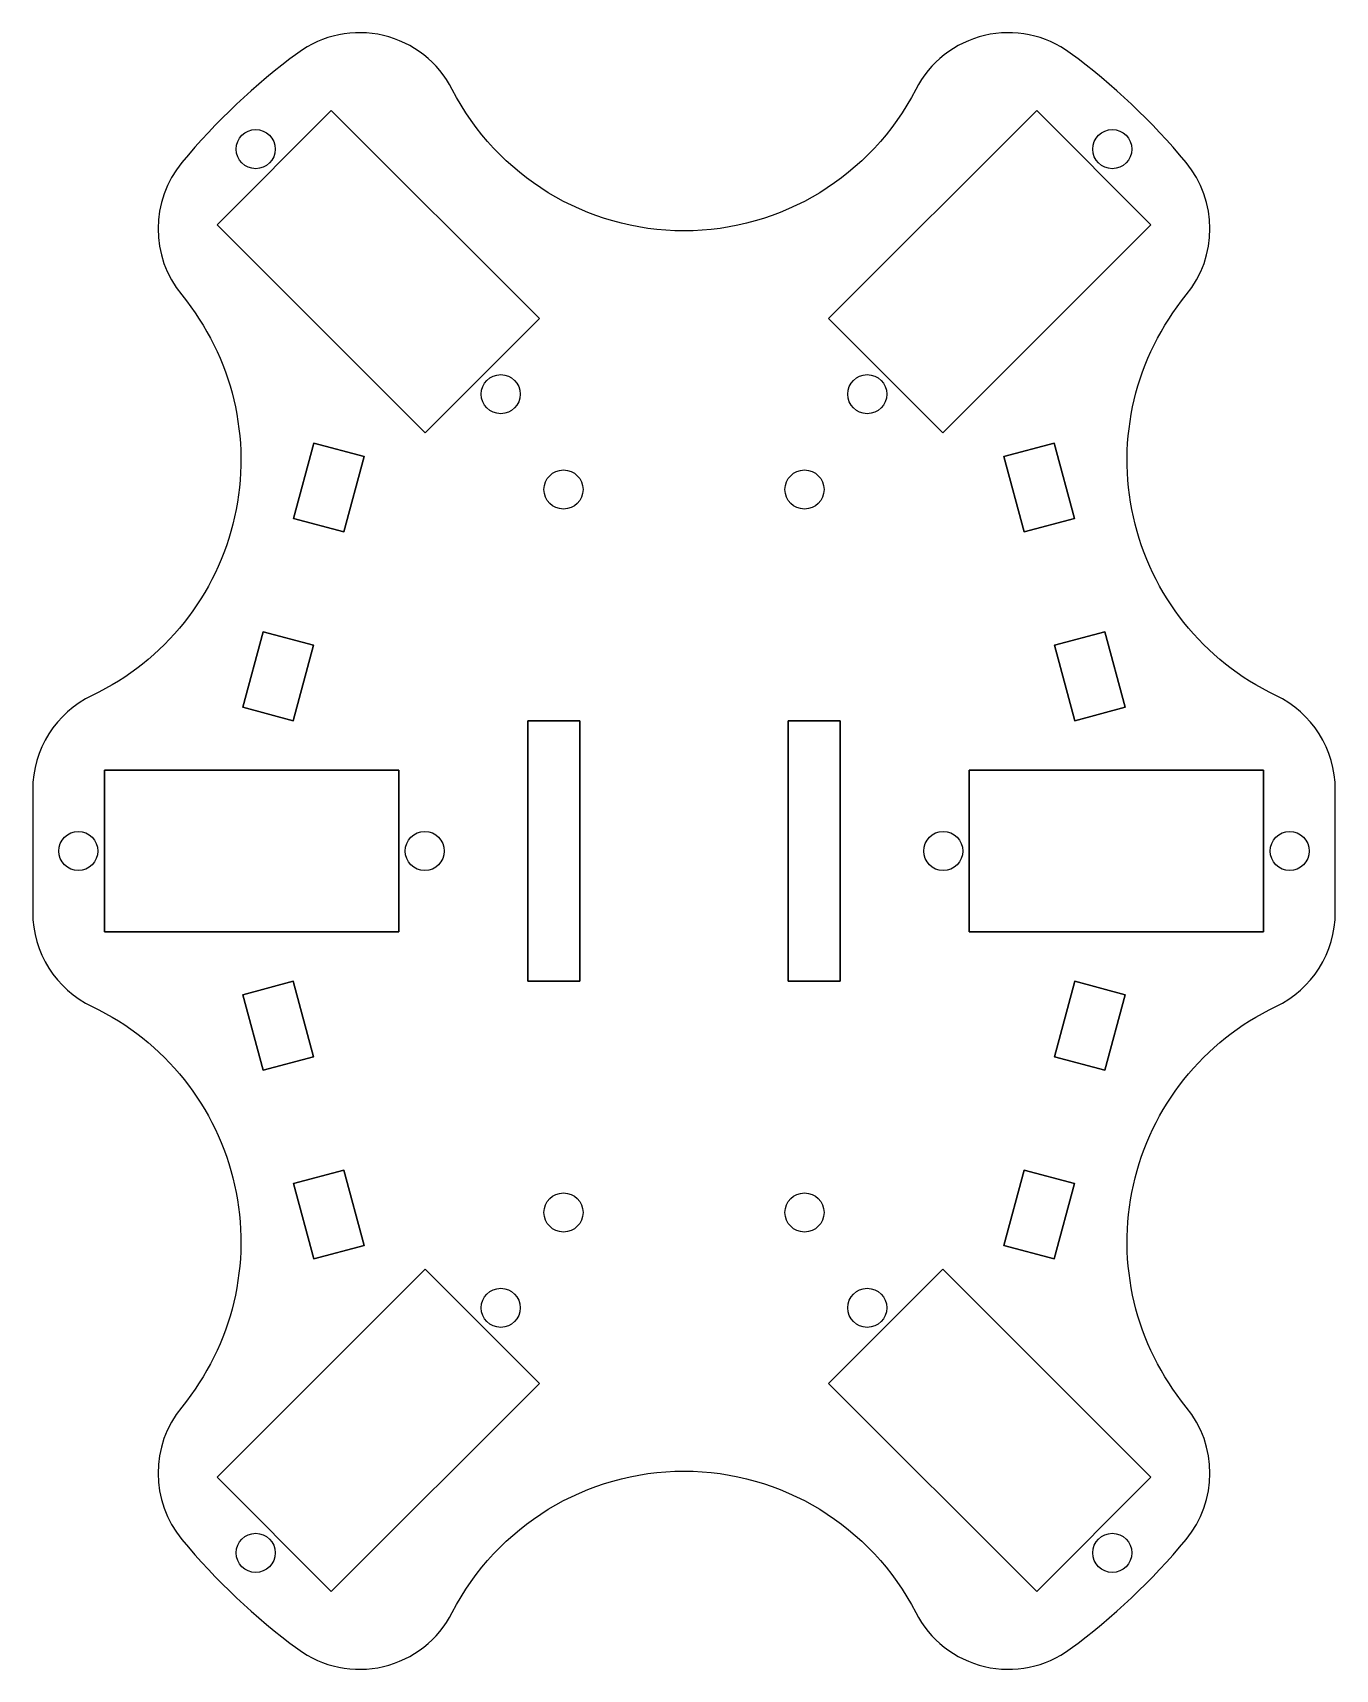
# Model space of a CAD drawing. Header units: millimetres. Extents: x -50 to 50, y -63 to 63.
import ezdxf

# ---------------------------------------------------------------- set-up
doc = ezdxf.new("R2010")
doc.units = ezdxf.units.MM
doc.layers.get('0').update_dxf_attribs({"linetype": 'CONTINUOUS'})

msp = doc.modelspace()

# ---------------------------------------------------------------- linework, layer by layer
msp.add_lwpolyline([(17.79, 58.47, -0.610668), (-17.79, 58.47, 0.462048), (-29.65, 61.26, 0.061365), (-38.54, 52.86, 0.358771), (-38.56, 42.69, -0.487457), (-45.43, 11.94, 0.289496), (-50, 4.71), (-50, -4.71, 0.289496), (-45.43, -11.94, -0.487457), (-38.56, -42.69, 0.358771), (-38.54, -52.86, 0.061365), (-29.65, -61.26, 0.462048), (-17.79, -58.47, -0.610668), (17.79, -58.47, 0.462048), (29.65, -61.26, 0.061365), (38.54, -52.86, 0.358771), (38.56, -42.69, -0.487457), (45.43, -11.94, 0.289496), (50, -4.71), (50, 4.71, 0.289496), (45.43, 11.94, -0.487457), (38.56, 42.69, 0.358771), (38.54, 52.86, 0.061365), (29.65, 61.26, 0.462048)], format="xyb", close=True)
msp.add_lwpolyline([(17.79, 58.47, -0.610668), (-17.79, 58.47, 0.462048), (-29.65, 61.26, 0.061365), (-38.54, 52.86, 0.358771), (-38.56, 42.69, -0.487457), (-45.43, 11.94, 0.289496), (-50, 4.71), (-50, -4.71, 0.289496), (-45.43, -11.94, -0.487457), (-38.56, -42.69, 0.358771), (-38.54, -52.86, 0.061365), (-29.65, -61.26, 0.462048), (-17.79, -58.47, -0.610668), (17.79, -58.47, 0.462048), (29.65, -61.26, 0.061365), (38.54, -52.86, 0.358771), (38.56, -42.69, -0.487457), (45.43, -11.94, 0.289496), (50, -4.71), (50, 4.71, 0.289496), (45.43, 11.94, -0.487457), (38.56, 42.69, 0.358771), (38.54, 52.86, 0.061365), (29.65, 61.26, 0.462048)], format="xyb", close=True)
for points in [[(-19.87, 32.1), (-11.1, 40.87), (-27.08, 56.85), (-35.85, 48.08)], [(-11.1, 40.87), (-19.87, 32.1), (-35.85, 48.08), (-27.08, 56.85)], [(11.1, 40.87), (19.87, 32.1), (35.85, 48.08), (27.08, 56.85)], [(19.87, 32.1), (11.1, 40.87), (27.08, 56.85), (35.85, 48.08)], [(-29.98, 25.52), (-26.12, 24.49), (-24.56, 30.28), (-28.43, 31.32)], [(-26.12, 24.49), (-29.98, 25.52), (-28.43, 31.32), (-24.56, 30.28)], [(26.12, 24.49), (29.98, 25.52), (28.43, 31.32), (24.56, 30.28)], [(29.98, 25.52), (26.12, 24.49), (24.56, 30.28), (28.43, 31.32)], [(-33.86, 11.04), (-30, 10), (-28.45, 15.8), (-32.31, 16.83)], [(-30, 10), (-33.86, 11.04), (-32.31, 16.83), (-28.45, 15.8)], [(30, 10), (33.86, 11.04), (32.31, 16.83), (28.45, 15.8)], [(33.86, 11.04), (30, 10), (28.45, 15.8), (32.31, 16.83)], [(-8, -10), (-8, 10), (-12, 10), (-12, -10)], [(-8, 10), (-8, -10), (-12, -10), (-12, 10)], [(8, 10), (8, -10), (12, -10), (12, 10)], [(8, -10), (8, 10), (12, 10), (12, -10)], [(-21.9, -6.2), (-21.9, 6.2), (-44.5, 6.2), (-44.5, -6.2)], [(-21.9, 6.2), (-21.9, -6.2), (-44.5, -6.2), (-44.5, 6.2)], [(21.9, 6.2), (21.9, -6.2), (44.5, -6.2), (44.5, 6.2)], [(21.9, -6.2), (21.9, 6.2), (44.5, 6.2), (44.5, -6.2)], [(-30, -10), (-33.86, -11.04), (-32.31, -16.83), (-28.45, -15.8)], [(-33.86, -11.04), (-30, -10), (-28.45, -15.8), (-32.31, -16.83)], [(33.86, -11.04), (30, -10), (28.45, -15.8), (32.31, -16.83)], [(30, -10), (33.86, -11.04), (32.31, -16.83), (28.45, -15.8)], [(-26.12, -24.49), (-29.98, -25.52), (-28.43, -31.32), (-24.56, -30.28)], [(-29.98, -25.52), (-26.12, -24.49), (-24.56, -30.28), (-28.43, -31.32)], [(29.98, -25.52), (26.12, -24.49), (24.56, -30.28), (28.43, -31.32)], [(26.12, -24.49), (29.98, -25.52), (28.43, -31.32), (24.56, -30.28)], [(-11.1, -40.87), (-19.87, -32.1), (-35.85, -48.08), (-27.08, -56.85)], [(-19.87, -32.1), (-11.1, -40.87), (-27.08, -56.85), (-35.85, -48.08)], [(19.87, -32.1), (11.1, -40.87), (27.08, -56.85), (35.85, -48.08)], [(11.1, -40.87), (19.87, -32.1), (35.85, -48.08), (27.08, -56.85)]]:
    msp.add_lwpolyline(points, close=True)
for centre in [(-32.88, 53.88), (-32.88, 53.88), (32.88, 53.88), (32.88, 53.88), (-14.07, 35.07), (-14.07, 35.07), (14.07, 35.07), (14.07, 35.07), (-9.25, 27.75), (-9.25, 27.75), (9.25, 27.75), (9.25, 27.75), (-46.5, 0), (-46.5, 0), (-19.9, 0), (-19.9, 0), (19.9, 0), (19.9, 0), (46.5, 0), (46.5, 0), (-9.25, -27.75), (-9.25, -27.75), (9.25, -27.75), (9.25, -27.75), (-14.07, -35.07), (-14.07, -35.07), (14.07, -35.07), (14.07, -35.07), (-32.88, -53.88), (-32.88, -53.88), (32.88, -53.88), (32.88, -53.88)]:
    msp.add_circle(centre, 1.5)

doc.saveas('drawing.dxf')
